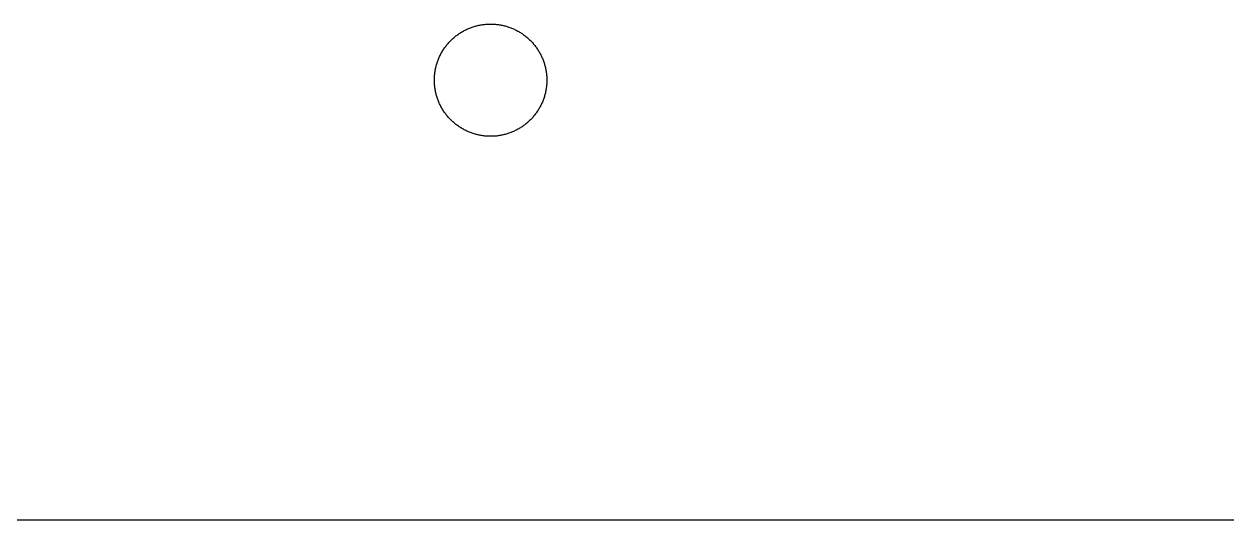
# Model space of a CAD drawing. Header units: metres. Extents: x -60 to 60, y -20 to 20.
# Drawn here: x -4.2 to 27.9, y -20 to -6.75 of the extents above; entities that cross this region are included whole.
import ezdxf

# ---------------------------------------------------------------- set-up
doc = ezdxf.new("R2010")
doc.units = ezdxf.units.M

msp = doc.modelspace()

# ---------------------------------------------------------------- linework, layer by layer
for p, q in [((7.32651, -7.06798), (7.34727, -7.05203)), ((7.34727, -7.05203), (7.36832, -7.03647)), ((7.36832, -7.03647), (7.38963, -7.02127)), ((7.38963, -7.02127), (7.41121, -7.00644)), ((7.41121, -7.00644), (7.43303, -6.99199)), ((7.43303, -6.99199), (7.45511, -6.97792)), ((7.45511, -6.97792), (7.47743, -6.96425)), ((7.47743, -6.96425), (7.5, -6.95096)), ((7.5, -6.95096), (7.52278, -6.93806)), ((7.52278, -6.93806), (7.54579, -6.92557)), ((7.54579, -6.92557), (7.569, -6.91348)), ((7.569, -6.91348), (7.59244, -6.90179)), ((7.59244, -6.90179), (7.61606, -6.89053)), ((7.61606, -6.89053), (7.63989, -6.87967)), ((7.63989, -6.87967), (7.66389, -6.86923)), ((7.66389, -6.86923), (7.68808, -6.85922)), ((7.68808, -6.85922), (7.71243, -6.84962)), ((7.71243, -6.84962), (7.73697, -6.84045)), ((7.73697, -6.84045), (7.76164, -6.83171)), ((7.76164, -6.83171), (7.78647, -6.82341)), ((7.78647, -6.82341), (7.81143, -6.81554)), ((7.81143, -6.81554), (7.83653, -6.80811)), ((7.83653, -6.80811), (7.86177, -6.8011)), ((7.86177, -6.8011), (7.88712, -6.79456)), ((7.88712, -6.79456), (7.91257, -6.78844)), ((7.91257, -6.78844), (7.93813, -6.78278)), ((7.93813, -6.78278), (7.96378, -6.77756)), ((7.96378, -6.77756), (7.98952, -6.77278)), ((7.98952, -6.77278), (8.01534, -6.76846)), ((8.01534, -6.76846), (8.04123, -6.76459)), ((8.04123, -6.76459), (8.06718, -6.76117)), ((8.06718, -6.76117), (8.0932, -6.75821)), ((8.0932, -6.75821), (8.11926, -6.75571)), ((8.11926, -6.75571), (8.14536, -6.75365)), ((8.14536, -6.75365), (8.17149, -6.75204)), ((8.17149, -6.75204), (8.19765, -6.7509)), ((8.19765, -6.7509), (8.22382, -6.75021)), ((8.22382, -6.75021), (8.25, -6.75)), ((8.25, -6.75), (8.27617, -6.75021)), ((8.27617, -6.75021), (8.30234, -6.7509)), ((8.30234, -6.7509), (8.32849, -6.75204)), ((8.32849, -6.75204), (8.35463, -6.75365)), ((8.35463, -6.75365), (8.38072, -6.75571)), ((8.38072, -6.75571), (8.40678, -6.75821)), ((8.40678, -6.75821), (8.4328, -6.76117)), ((8.4328, -6.76117), (8.45876, -6.76459)), ((8.45876, -6.76459), (8.48465, -6.76846)), ((8.48465, -6.76846), (8.51047, -6.77278)), ((8.51047, -6.77278), (8.53621, -6.77756)), ((8.53621, -6.77756), (8.56186, -6.78278)), ((8.56186, -6.78278), (8.58742, -6.78844)), ((8.58742, -6.78844), (8.61287, -6.79456)), ((8.61287, -6.79456), (8.63821, -6.8011)), ((8.63821, -6.8011), (8.66345, -6.80811)), ((8.66345, -6.80811), (8.68855, -6.81554)), ((8.68855, -6.81554), (8.71352, -6.82341)), ((8.71352, -6.82341), (8.73834, -6.83171)), ((8.73834, -6.83171), (8.76302, -6.84045)), ((8.76302, -6.84045), (8.78755, -6.84962)), ((8.78755, -6.84962), (8.8119, -6.85922)), ((8.8119, -6.85922), (8.83609, -6.86923)), ((8.83609, -6.86923), (8.86009, -6.87967)), ((8.86009, -6.87967), (8.88393, -6.89053)), ((8.88393, -6.89053), (8.90755, -6.90179)), ((8.90755, -6.90179), (8.93098, -6.91348)), ((8.93098, -6.91348), (8.95419, -6.92557)), ((8.95419, -6.92557), (8.9772, -6.93806)), ((8.9772, -6.93806), (9, -6.95096)), ((9, -6.95096), (9.02255, -6.96425)), ((9.02255, -6.96425), (9.04488, -6.97792)), ((9.04488, -6.97792), (9.06696, -6.99199)), ((9.06696, -6.99199), (9.08878, -7.00644)), ((9.08878, -7.00644), (9.11035, -7.02127)), ((9.11035, -7.02127), (9.13167, -7.03647)), ((9.13167, -7.03647), (9.15271, -7.05203)), ((9.15271, -7.05203), (9.17348, -7.06798)), ((7.02127, -7.38963), (7.03647, -7.36832)), ((7.03647, -7.36832), (7.05203, -7.34727)), ((7.05203, -7.34727), (7.06798, -7.32651)), ((7.06798, -7.32651), (7.08427, -7.30602)), ((7.08427, -7.30602), (7.10092, -7.28581)), ((7.10092, -7.28581), (7.11794, -7.2659)), ((7.11794, -7.2659), (7.13527, -7.24629)), ((7.13527, -7.24629), (7.15297, -7.22699)), ((7.15297, -7.22699), (7.17099, -7.20801)), ((7.17099, -7.20801), (7.18933, -7.18933)), ((7.18933, -7.18933), (7.20801, -7.17099)), ((7.20801, -7.17099), (7.22699, -7.15297)), ((7.22699, -7.15297), (7.24629, -7.13527)), ((7.24629, -7.13527), (7.2659, -7.11794)), ((7.2659, -7.11794), (7.28581, -7.10092)), ((7.28581, -7.10092), (7.30602, -7.08427)), ((7.30602, -7.08427), (7.32651, -7.06798)), ((9.17348, -7.06798), (9.19397, -7.08427)), ((9.19397, -7.08427), (9.21417, -7.10092)), ((9.21417, -7.10092), (9.23409, -7.11794)), ((9.23409, -7.11794), (9.25369, -7.13527)), ((9.25369, -7.13527), (9.27299, -7.15297)), ((9.27299, -7.15297), (9.29198, -7.17099)), ((9.29198, -7.17099), (9.31065, -7.18933)), ((9.31065, -7.18933), (9.32899, -7.20801)), ((9.32899, -7.20801), (9.34702, -7.22699)), ((9.34702, -7.22699), (9.36472, -7.24629)), ((9.36472, -7.24629), (9.38205, -7.2659)), ((9.38205, -7.2659), (9.39906, -7.28581)), ((9.39906, -7.28581), (9.41571, -7.30602)), ((9.41571, -7.30602), (9.43201, -7.32651)), ((9.43201, -7.32651), (9.44795, -7.34727)), ((9.44795, -7.34727), (9.46352, -7.36832)), ((9.46352, -7.36832), (9.47871, -7.38963)), ((6.84962, -7.71243), (6.85922, -7.68808)), ((6.85922, -7.68808), (6.86923, -7.66389)), ((6.86923, -7.66389), (6.87967, -7.63989)), ((6.87967, -7.63989), (6.89053, -7.61606)), ((6.89053, -7.61606), (6.90179, -7.59244)), ((6.90179, -7.59244), (6.91348, -7.569)), ((6.91348, -7.569), (6.92557, -7.54579)), ((6.92557, -7.54579), (6.93806, -7.52278)), ((6.93806, -7.52278), (6.95096, -7.5)), ((6.95096, -7.5), (6.96425, -7.47743)), ((6.96425, -7.47743), (6.97792, -7.45511)), ((6.97792, -7.45511), (6.99199, -7.43303)), ((6.99199, -7.43303), (7.00644, -7.41121)), ((7.00644, -7.41121), (7.02127, -7.38963)), ((9.47871, -7.38963), (9.49355, -7.41121)), ((9.49355, -7.41121), (9.508, -7.43303)), ((9.508, -7.43303), (9.52206, -7.45511)), ((9.52206, -7.45511), (9.53574, -7.47743)), ((9.53574, -7.47743), (9.54903, -7.5)), ((9.54903, -7.5), (9.56192, -7.52278)), ((9.56192, -7.52278), (9.57442, -7.54579)), ((9.57442, -7.54579), (9.5865, -7.569)), ((9.5865, -7.569), (9.59819, -7.59244)), ((9.59819, -7.59244), (9.60945, -7.61606)), ((9.60945, -7.61606), (9.62032, -7.63989)), ((9.62032, -7.63989), (9.63075, -7.66389)), ((9.63075, -7.66389), (9.64076, -7.68808)), ((9.64076, -7.68808), (9.65036, -7.71243)), ((6.76459, -8.04123), (6.76846, -8.01534)), ((6.76846, -8.01534), (6.77278, -7.98952)), ((6.77278, -7.98952), (6.77756, -7.96378)), ((6.77756, -7.96378), (6.78278, -7.93813)), ((6.78278, -7.93813), (6.78844, -7.91257)), ((6.78844, -7.91257), (6.79456, -7.88712)), ((6.79456, -7.88712), (6.8011, -7.86177)), ((6.8011, -7.86177), (6.80811, -7.83653)), ((6.80811, -7.83653), (6.81554, -7.81143)), ((6.81554, -7.81143), (6.82341, -7.78647)), ((6.82341, -7.78647), (6.83171, -7.76164)), ((6.83171, -7.76164), (6.84045, -7.73697)), ((6.84045, -7.73697), (6.84962, -7.71243)), ((9.65036, -7.71243), (9.65953, -7.73697)), ((9.65953, -7.73697), (9.66827, -7.76164)), ((9.66827, -7.76164), (9.67657, -7.78647)), ((9.67657, -7.78647), (9.68445, -7.81143)), ((9.68445, -7.81143), (9.69188, -7.83653)), ((9.69188, -7.83653), (9.69888, -7.86177)), ((9.69888, -7.86177), (9.70543, -7.88712)), ((9.70543, -7.88712), (9.71155, -7.91257)), ((9.71155, -7.91257), (9.71721, -7.93813)), ((9.71721, -7.93813), (9.72243, -7.96378)), ((9.72243, -7.96378), (9.7272, -7.98952)), ((9.7272, -7.98952), (9.73152, -8.01534)), ((9.73152, -8.01534), (9.7354, -8.04123)), ((6.75, -8.25), (6.75021, -8.22382)), ((6.75021, -8.27617), (6.75, -8.25)), ((6.75021, -8.22382), (6.7509, -8.19765)), ((6.7509, -8.30234), (6.75021, -8.27617)), ((6.7509, -8.19765), (6.75204, -8.17149)), ((6.75204, -8.32849), (6.7509, -8.30234)), ((6.75204, -8.17149), (6.75365, -8.14536)), ((6.75365, -8.35463), (6.75204, -8.32849)), ((6.75365, -8.14536), (6.75571, -8.11926)), ((6.75571, -8.11926), (6.75821, -8.0932)), ((6.75821, -8.0932), (6.76117, -8.06718)), ((6.76117, -8.06718), (6.76459, -8.04123)), ((9.7354, -8.04123), (9.73882, -8.06718)), ((9.73882, -8.06718), (9.74178, -8.0932)), ((9.74178, -8.0932), (9.74428, -8.11926)), ((9.74428, -8.11926), (9.74634, -8.14536)), ((9.74634, -8.14536), (9.74794, -8.17149)), ((9.74794, -8.32849), (9.74634, -8.35463)), ((9.74794, -8.17149), (9.74908, -8.19765)), ((9.74908, -8.30234), (9.74794, -8.32849)), ((9.74908, -8.19765), (9.74977, -8.22382)), ((9.74977, -8.27617), (9.74908, -8.30234)), ((9.74977, -8.22382), (9.75, -8.25)), ((9.75, -8.25), (9.74977, -8.27617)), ((6.75571, -8.38072), (6.75365, -8.35463)), ((6.75821, -8.40678), (6.75571, -8.38072)), ((6.76117, -8.4328), (6.75821, -8.40678)), ((6.76459, -8.45876), (6.76117, -8.4328)), ((6.76846, -8.48465), (6.76459, -8.45876)), ((6.77278, -8.51047), (6.76846, -8.48465)), ((6.77756, -8.53621), (6.77278, -8.51047)), ((6.78278, -8.56186), (6.77756, -8.53621)), ((6.78844, -8.58742), (6.78278, -8.56186)), ((6.79456, -8.61287), (6.78844, -8.58742)), ((6.8011, -8.63821), (6.79456, -8.61287)), ((6.80811, -8.66345), (6.8011, -8.63821)), ((6.81554, -8.68855), (6.80811, -8.66345)), ((9.69188, -8.66345), (9.68445, -8.68855)), ((9.69888, -8.63821), (9.69188, -8.66345)), ((9.70543, -8.61287), (9.69888, -8.63821)), ((9.71155, -8.58742), (9.70543, -8.61287)), ((9.71721, -8.56186), (9.71155, -8.58742)), ((9.72243, -8.53621), (9.71721, -8.56186)), ((9.7272, -8.51047), (9.72243, -8.53621)), ((9.73152, -8.48465), (9.7272, -8.51047)), ((9.7354, -8.45876), (9.73152, -8.48465)), ((9.73882, -8.4328), (9.7354, -8.45876)), ((9.74178, -8.40678), (9.73882, -8.4328)), ((9.74428, -8.38072), (9.74178, -8.40678)), ((9.74634, -8.35463), (9.74428, -8.38072)), ((6.82341, -8.71352), (6.81554, -8.68855)), ((6.83171, -8.73834), (6.82341, -8.71352)), ((6.84045, -8.76302), (6.83171, -8.73834)), ((6.84962, -8.78755), (6.84045, -8.76302)), ((6.85922, -8.8119), (6.84962, -8.78755)), ((6.86923, -8.83609), (6.85922, -8.8119)), ((6.87967, -8.86009), (6.86923, -8.83609)), ((6.89053, -8.88393), (6.87967, -8.86009)), ((6.90179, -8.90755), (6.89053, -8.88393)), ((6.91348, -8.93098), (6.90179, -8.90755)), ((6.92557, -8.95419), (6.91348, -8.93098)), ((6.93806, -8.9772), (6.92557, -8.95419)), ((6.95096, -9), (6.93806, -8.9772)), ((9.56192, -8.9772), (9.54903, -9)), ((9.57442, -8.95419), (9.56192, -8.9772)), ((9.5865, -8.93098), (9.57442, -8.95419)), ((9.59819, -8.90755), (9.5865, -8.93098)), ((9.60945, -8.88393), (9.59819, -8.90755)), ((9.62032, -8.86009), (9.60945, -8.88393)), ((9.63075, -8.83609), (9.62032, -8.86009)), ((9.64076, -8.8119), (9.63075, -8.83609)), ((9.65036, -8.78755), (9.64076, -8.8119)), ((9.65953, -8.76302), (9.65036, -8.78755)), ((9.66827, -8.73834), (9.65953, -8.76302)), ((9.67657, -8.71352), (9.66827, -8.73834)), ((9.68445, -8.68855), (9.67657, -8.71352)), ((6.96425, -9.02255), (6.95096, -9)), ((6.97792, -9.04488), (6.96425, -9.02255)), ((6.99199, -9.06696), (6.97792, -9.04488)), ((7.00644, -9.08878), (6.99199, -9.06696)), ((7.02127, -9.11035), (7.00644, -9.08878)), ((7.03647, -9.13167), (7.02127, -9.11035)), ((7.05203, -9.15271), (7.03647, -9.13167)), ((7.06798, -9.17348), (7.05203, -9.15271)), ((7.08427, -9.19397), (7.06798, -9.17348)), ((7.10092, -9.21417), (7.08427, -9.19397)), ((7.11794, -9.23409), (7.10092, -9.21417)), ((7.13527, -9.25369), (7.11794, -9.23409)), ((7.15297, -9.27299), (7.13527, -9.25369)), ((7.17099, -9.29198), (7.15297, -9.27299)), ((7.18933, -9.31065), (7.17099, -9.29198)), ((9.32899, -9.29198), (9.31065, -9.31065)), ((9.34702, -9.27299), (9.32899, -9.29198)), ((9.36472, -9.25369), (9.34702, -9.27299)), ((9.38205, -9.23409), (9.36472, -9.25369)), ((9.39906, -9.21417), (9.38205, -9.23409)), ((9.41571, -9.19397), (9.39906, -9.21417)), ((9.43201, -9.17348), (9.41571, -9.19397)), ((9.44795, -9.15271), (9.43201, -9.17348)), ((9.46352, -9.13167), (9.44795, -9.15271)), ((9.47871, -9.11035), (9.46352, -9.13167)), ((9.49355, -9.08878), (9.47871, -9.11035)), ((9.508, -9.06696), (9.49355, -9.08878)), ((9.52206, -9.04488), (9.508, -9.06696)), ((9.53574, -9.02255), (9.52206, -9.04488)), ((9.54903, -9), (9.53574, -9.02255)), ((7.20801, -9.32899), (7.18933, -9.31065)), ((7.22699, -9.34702), (7.20801, -9.32899)), ((7.24629, -9.36472), (7.22699, -9.34702)), ((7.2659, -9.38205), (7.24629, -9.36472)), ((7.28581, -9.39906), (7.2659, -9.38205)), ((7.30602, -9.41571), (7.28581, -9.39906)), ((7.32651, -9.43201), (7.30602, -9.41571)), ((7.34727, -9.44795), (7.32651, -9.43201)), ((7.36832, -9.46352), (7.34727, -9.44795)), ((7.38963, -9.47871), (7.36832, -9.46352)), ((7.41121, -9.49355), (7.38963, -9.47871)), ((7.43303, -9.508), (7.41121, -9.49355)), ((7.45511, -9.52206), (7.43303, -9.508)), ((7.47743, -9.53574), (7.45511, -9.52206)), ((7.5, -9.54903), (7.47743, -9.53574)), ((7.52278, -9.56192), (7.5, -9.54903)), ((7.54579, -9.57442), (7.52278, -9.56192)), ((7.569, -9.5865), (7.54579, -9.57442)), ((7.59244, -9.59819), (7.569, -9.5865)), ((7.61606, -9.60945), (7.59244, -9.59819)), ((7.63989, -9.62032), (7.61606, -9.60945)), ((7.66389, -9.63075), (7.63989, -9.62032)), ((8.86009, -9.62032), (8.83609, -9.63075)), ((8.88393, -9.60945), (8.86009, -9.62032)), ((8.90755, -9.59819), (8.88393, -9.60945)), ((8.93098, -9.5865), (8.90755, -9.59819)), ((8.95419, -9.57442), (8.93098, -9.5865)), ((8.9772, -9.56192), (8.95419, -9.57442)), ((9, -9.54903), (8.9772, -9.56192)), ((9.02255, -9.53574), (9, -9.54903)), ((9.04488, -9.52206), (9.02255, -9.53574)), ((9.06696, -9.508), (9.04488, -9.52206)), ((9.08878, -9.49355), (9.06696, -9.508)), ((9.11035, -9.47871), (9.08878, -9.49355)), ((9.13167, -9.46352), (9.11035, -9.47871)), ((9.15271, -9.44795), (9.13167, -9.46352)), ((9.17348, -9.43201), (9.15271, -9.44795)), ((9.19397, -9.41571), (9.17348, -9.43201)), ((9.21417, -9.39906), (9.19397, -9.41571)), ((9.23409, -9.38205), (9.21417, -9.39906)), ((9.25369, -9.36472), (9.23409, -9.38205)), ((9.27299, -9.34702), (9.25369, -9.36472)), ((9.29198, -9.32899), (9.27299, -9.34702)), ((9.31065, -9.31065), (9.29198, -9.32899)), ((7.68808, -9.64076), (7.66389, -9.63075)), ((7.71243, -9.65036), (7.68808, -9.64076)), ((7.73697, -9.65953), (7.71243, -9.65036)), ((7.76164, -9.66827), (7.73697, -9.65953)), ((7.78647, -9.67657), (7.76164, -9.66827)), ((7.81143, -9.68445), (7.78647, -9.67657)), ((7.83653, -9.69188), (7.81143, -9.68445)), ((7.86177, -9.69888), (7.83653, -9.69188)), ((7.88712, -9.70543), (7.86177, -9.69888)), ((7.91257, -9.71155), (7.88712, -9.70543)), ((7.93813, -9.71721), (7.91257, -9.71155)), ((7.96378, -9.72243), (7.93813, -9.71721)), ((7.98952, -9.7272), (7.96378, -9.72243)), ((8.01534, -9.73152), (7.98952, -9.7272)), ((8.04123, -9.7354), (8.01534, -9.73152)), ((8.06718, -9.73882), (8.04123, -9.7354)), ((8.0932, -9.74178), (8.06718, -9.73882)), ((8.11926, -9.74428), (8.0932, -9.74178)), ((8.14536, -9.74634), (8.11926, -9.74428)), ((8.17149, -9.74794), (8.14536, -9.74634)), ((8.19765, -9.74908), (8.17149, -9.74794)), ((8.22382, -9.74977), (8.19765, -9.74908)), ((8.25, -9.75), (8.22382, -9.74977)), ((8.27617, -9.74977), (8.25, -9.75)), ((8.30234, -9.74908), (8.27617, -9.74977)), ((8.32849, -9.74794), (8.30234, -9.74908)), ((8.35463, -9.74634), (8.32849, -9.74794)), ((8.38072, -9.74428), (8.35463, -9.74634)), ((8.40678, -9.74178), (8.38072, -9.74428)), ((8.4328, -9.73882), (8.40678, -9.74178)), ((8.45876, -9.7354), (8.4328, -9.73882)), ((8.48465, -9.73152), (8.45876, -9.7354)), ((8.51047, -9.7272), (8.48465, -9.73152)), ((8.53621, -9.72243), (8.51047, -9.7272)), ((8.56186, -9.71721), (8.53621, -9.72243)), ((8.58742, -9.71155), (8.56186, -9.71721)), ((8.61287, -9.70543), (8.58742, -9.71155)), ((8.63821, -9.69888), (8.61287, -9.70543)), ((8.66345, -9.69188), (8.63821, -9.69888)), ((8.68855, -9.68445), (8.66345, -9.69188)), ((8.71352, -9.67657), (8.68855, -9.68445)), ((8.73834, -9.66827), (8.71352, -9.67657)), ((8.76302, -9.65953), (8.73834, -9.66827)), ((8.78755, -9.65036), (8.76302, -9.65953)), ((8.8119, -9.64076), (8.78755, -9.65036)), ((8.83609, -9.63075), (8.8119, -9.64076)), ((-60, -20), (60, -20))]:
    msp.add_line(p, q)

doc.saveas('drawing.dxf')
